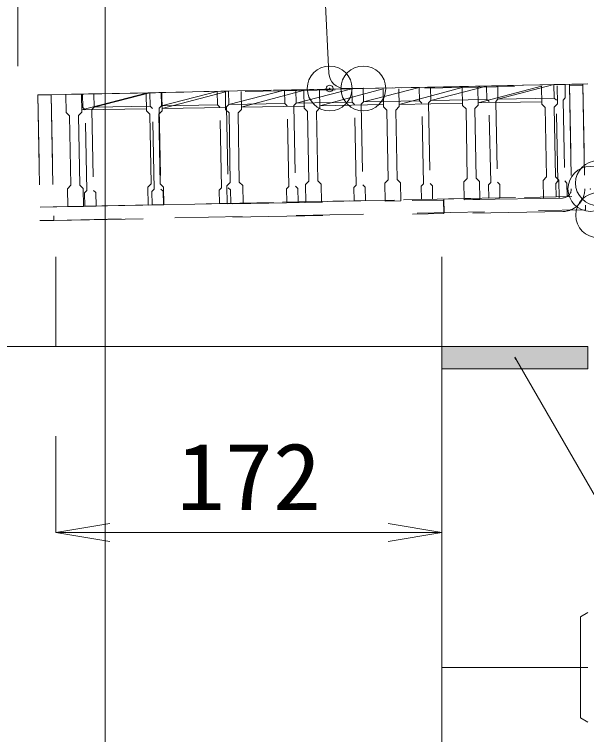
# Model space of a CAD drawing. Units: millimetres at full size; details may follow other scales. Extents: x 171976 to 209231, y 872007 to 885239.
# Drawn here: x 174285.8 to 174540.8, y 875709.3 to 876030.3 of the extents above; entities that cross this region are included whole.
import ezdxf
from ezdxf.enums import TextEntityAlignment as Align

# ---------------------------------------------------------------- set-up
doc = ezdxf.new("R2010")
doc.units = ezdxf.units.MM
doc.header["$LTSCALE"] = 40
doc.header["$PDMODE"] = 32
doc.header["$PDSIZE"] = 20
for name, pattern in [('USER1', [2, 1, -1]), ('USER2', [2, 1, -1]), ('USER3', [1.35, 0.75, -0.6])]:
    doc.linetypes.add(name, pattern=pattern)
for name, color, linetype, lineweight in [('グレーチング', 7, 'USER3', 5), ('ハッチング', 7, 'Continuous', 5), ('モルタル', 7, 'Continuous', 9), ('作業エリア', 11, 'Continuous', 13), ('受枠', 3, 'USER3', 9), ('寸法引出', 7, 'Continuous', 13), ('寸法線', 7, 'Continuous', 13), ('本体', 2, 'Continuous', 13), ('補助線', 8, 'Continuous', 5), ('ｸﾞﾚｰﾁﾝｸﾞ', 7, 'USER2', 9)]:
    doc.layers.add(name, color=color, linetype=linetype, lineweight=lineweight)
doc.styles.add('ＭＳ 明朝', font='')
doc.styles.get('ＭＳ 明朝').set_extended_font_data('MS Mincho')

# ---------------------------------------------------------------- blocks, each defined once
blk = doc.blocks.new('open_arrow')
at = {"color": 0, "linetype": 'Continuous', "lineweight": -2}
blk.add_lwpolyline([(7.5, 1.25), (0, 0), (7.5, -1.25)], dxfattribs=at)

msp = doc.modelspace()

# ---------------------------------------------------------------- hatches: boundary and pattern name
at = {"layer": 'モルタル'}
msp.add_hatch(color=256, dxfattribs=at).paths.add_polyline_path([(174541.32, 875872.29), (174541.32, 875882.29), (174476.32, 875882.29), (174476.32, 875872.29)])

# ---------------------------------------------------------------- linework, layer by layer
at = {"layer": 'グレーチング'}
for p, q in [((174316.24, 875994.78), (174531.2, 875999.08)), ((174501.32, 875992.48), (174526.2, 875998.98)), ((174351.35, 875989.48), (174376.23, 875995.98)), ((174381.35, 875990.08), (174406.22, 875996.58)), ((174411.34, 875990.68), (174436.22, 875997.18)), ((174441.34, 875991.28), (174466.21, 875997.78)), ((174471.33, 875991.88), (174496.21, 875998.38)), ((174321.36, 875988.88), (174346.24, 875995.38)), ((174471.33, 875991.88), (174496.33, 875992.38)), ((174501.32, 875992.48), (174526.32, 875992.98)), ((174321.36, 875988.88), (174346.36, 875989.38)), ((174351.35, 875989.48), (174376.35, 875989.98)), ((174381.35, 875990.08), (174406.34, 875990.58)), ((174411.34, 875990.68), (174436.34, 875991.18)), ((174441.34, 875991.28), (174466.33, 875991.78)), ((174317.24, 875944.79), (174532.2, 875949.09))]:
    msp.add_line(p, q, dxfattribs=at)
for points in [[(174526.2, 875998.98), (174531.2, 875999.08), (174531.32, 875993.08), (174530.34, 875992.06), (174531.06, 875956.07), (174532.08, 875955.09), (174532.2, 875949.09), (174527.2, 875948.99), (174527.08, 875954.99), (174528.06, 875956.01), (174527.34, 875992), (174526.32, 875992.98)], [(174376.23, 875995.98), (174381.23, 875996.08), (174381.35, 875990.08), (174380.37, 875989.06), (174381.09, 875953.07), (174382.11, 875952.09), (174382.23, 875946.09), (174377.23, 875945.99), (174377.11, 875951.99), (174378.09, 875953.01), (174377.37, 875989), (174376.35, 875989.98)], [(174406.22, 875996.58), (174411.22, 875996.68), (174411.34, 875990.68), (174410.36, 875989.66), (174411.08, 875953.67), (174412.1, 875952.69), (174412.22, 875946.69), (174407.22, 875946.59), (174407.1, 875952.59), (174408.08, 875953.61), (174407.36, 875989.6), (174406.34, 875990.58)], [(174436.22, 875997.18), (174441.22, 875997.28), (174441.34, 875991.28), (174440.36, 875990.26), (174441.08, 875954.27), (174442.1, 875953.29), (174442.22, 875947.29), (174437.22, 875947.19), (174437.1, 875953.19), (174438.08, 875954.21), (174437.36, 875990.2), (174436.34, 875991.18)], [(174466.21, 875997.78), (174471.21, 875997.88), (174471.33, 875991.88), (174470.35, 875990.86), (174471.07, 875954.87), (174472.09, 875953.89), (174472.21, 875947.89), (174467.21, 875947.79), (174467.09, 875953.79), (174468.07, 875954.81), (174467.35, 875990.8), (174466.33, 875991.78)], [(174496.21, 875998.38), (174501.2, 875998.48), (174501.32, 875992.48), (174500.34, 875991.46), (174501.06, 875955.47), (174502.08, 875954.49), (174502.2, 875948.49), (174497.21, 875948.39), (174497.09, 875954.39), (174498.07, 875955.41), (174497.35, 875991.4), (174496.33, 875992.38)], [(174316.24, 875994.78), (174321.24, 875994.88), (174321.36, 875988.88), (174320.38, 875987.87), (174321.1, 875951.87), (174322.12, 875950.89), (174322.24, 875944.89), (174317.24, 875944.79), (174317.12, 875950.79), (174318.1, 875951.81), (174317.38, 875987.81), (174316.36, 875988.78)], [(174346.24, 875995.38), (174351.23, 875995.48), (174351.35, 875989.48), (174350.37, 875988.46), (174351.09, 875952.47), (174352.11, 875951.49), (174352.23, 875945.49), (174347.24, 875945.39), (174347.12, 875951.39), (174348.1, 875952.41), (174347.38, 875988.4), (174346.36, 875989.38)]]:
    msp.add_lwpolyline(points, close=True, dxfattribs=at)
at = {"layer": 'ハッチング'}
for p in [(174545.89, 875955.11), (174542.49, 875952.52), (174545.98, 875940.81)]:
    msp.add_point(p, dxfattribs=at)
at = {"layer": 'モルタル'}
msp.add_lwpolyline([(174476.32, 875882.29), (174541.32, 875882.29), (174541.32, 875872.29), (174476.32, 875872.29)], close=True, dxfattribs=at)
at = {"layer": '作業エリア'}
for p in [(174426.32, 875997.29), (174441.32, 875997.29)]:
    msp.add_point(p, dxfattribs=at)
at = {"layer": '受枠'}
for p, q in [((174296.25, 875994.38), (174539.2, 875999.24)), ((174533.2, 875999.12), (174534.2, 875949.13)), ((174539.2, 875999.24), (174540.32, 875943.25)), ((174296.25, 875994.38), (174297.25, 875944.39)), ((174302.24, 875994.5), (174303.36, 875938.51)), ((174297.25, 875944.39), (174534.2, 875949.13)), ((174477.21, 875947.99), (174477.33, 875941.99)), ((174303.36, 875938.51), (174540.32, 875943.25))]:
    msp.add_line(p, q, dxfattribs=at)
at = {"layer": '寸法引出'}
msp.add_lwpolyline([(174508.82, 875877.47), (174590.62, 875735.77), (174782.22, 875735.77)], dxfattribs=at)
at = {"layer": '寸法線'}
for p, q in [((174304.32, 875842.28), (174304.32, 875799.35)), ((174476.32, 875832.28), (174476.32, 875799.35)), ((174304.32, 875799.35), (174476.32, 875799.35))]:
    msp.add_line(p, q, dxfattribs=at)
at = {"layer": '本体'}
for p, q in [((174425.98, 876003.94), (174417.74, 876168.78)), ((174541.32, 875999.29), (174441.32, 875997.29)), ((174441.32, 875997.29), (174432.98, 875997.29)), ((174111.32, 875882.29), (174541.32, 875882.29)), ((174476.32, 875872.29), (174541.32, 875872.29)), ((174476.32, 875872.29), (174476.32, 875642.81))]:
    msp.add_line(p, q, dxfattribs=at)
at = {"layer": '本体', "linetype": 'USER1'}
for p, q in [((174287.32, 876047.29), (174287.32, 875994.21)), ((174441.32, 875997.29), (174287.32, 875994.21)), ((174476.32, 875882.29), (174476.32, 875947.98)), ((174304.32, 875882.29), (174304.32, 875944.54))]:
    msp.add_line(p, q, dxfattribs=at)
at = {"layer": '本体', "lineweight": 9}
for p, q in [((174541.32, 875763.79), (174538.12, 875761.79)), ((174538.12, 875761.79), (174538.12, 875716.79)), ((174538.12, 875716.79), (174541.32, 875714.79))]:
    msp.add_line(p, q, dxfattribs=at)
at = {"layer": '本体'}
msp.add_arc((174432.98, 876004.29), 7, 182.8624, 270, dxfattribs=at)
at = {"layer": '補助線', "lineweight": 13}
for p, q in [((174326.32, 876197.29), (174326.32, 875322.29)), ((174476.32, 875739.29), (174541.32, 875739.29))]:
    msp.add_line(p, q, dxfattribs=at)
at = {"layer": '補助線', "lineweight": 9}
msp.add_circle((174426.32, 875997.28), 1.5, dxfattribs=at)
at = {"layer": 'ｸﾞﾚｰﾁﾝｸﾞ'}
for p, q in [((174308.74, 875994.61), (174527.71, 875998.42)), ((174351.66, 875988.36), (174379.83, 875995.85)), ((174379.83, 875995.85), (174379.97, 875987.85)), ((174386.83, 875995.97), (174386.97, 875987.97)), ((174386.95, 875988.97), (174415.13, 875996.46)), ((174414.83, 875996.46), (174414.97, 875988.46)), ((174421.83, 875996.58), (174421.97, 875988.58)), ((174421.95, 875989.58), (174450.12, 875997.07)), ((174450.12, 875997.07), (174450.26, 875989.07)), ((174457.12, 875997.19), (174457.26, 875989.19)), ((174457.24, 875990.19), (174485.42, 875997.68)), ((174485.42, 875997.68), (174485.56, 875989.68)), ((174492.42, 875997.8), (174492.56, 875989.81)), ((174492.54, 875990.81), (174520.71, 875998.3)), ((174520.71, 875998.3), (174520.85, 875990.3)), ((174527.71, 875998.42), (174527.85, 875990.42)), ((174533.21, 875998.51), (174539.21, 875998.62)), ((174533.21, 875998.51), (174534.01, 875952.52)), ((174539.21, 875998.62), (174540.01, 875952.62)), ((174539.21, 875998.62), (174540.01, 875952.62)), ((174302.24, 875994.5), (174296.25, 875994.4)), ((174296.25, 875994.4), (174297.22, 875938.4)), ((174302.24, 875994.5), (174303.22, 875938.51)), ((174308.74, 875994.61), (174308.88, 875986.61)), ((174315.74, 875994.73), (174315.88, 875986.74)), ((174315.86, 875987.74), (174344.54, 875995.23)), ((174344.54, 875995.23), (174344.68, 875987.24)), ((174351.54, 875995.36), (174351.68, 875987.36)), ((174386.95, 875988.97), (174415.25, 875989.46)), ((174450.24, 875990.07), (174421.95, 875989.58)), ((174455.79, 875987.67), (174457.26, 875989.19)), ((174485.54, 875990.68), (174457.24, 875990.19)), ((174487.08, 875988.21), (174485.56, 875989.68)), ((174491.08, 875988.28), (174492.56, 875989.81)), ((174520.83, 875991.3), (174492.54, 875990.81)), ((174522.38, 875988.82), (174520.85, 875990.3)), ((174526.38, 875988.89), (174527.85, 875990.42)), ((174310.41, 875985.14), (174308.88, 875986.61)), ((174314.41, 875985.21), (174315.88, 875986.74)), ((174315.86, 875987.74), (174344.66, 875988.24)), ((174346.2, 875985.76), (174344.68, 875987.24)), ((174350.2, 875985.83), (174351.68, 875987.36)), ((174351.66, 875988.36), (174379.95, 875988.85)), ((174381.5, 875986.38), (174379.97, 875987.85)), ((174382.04, 875955.38), (174381.5, 875986.38)), ((174385.5, 875986.44), (174386.97, 875987.97)), ((174386.04, 875955.45), (174385.5, 875986.44)), ((174416.49, 875986.98), (174414.97, 875988.46)), ((174417.03, 875955.99), (174416.49, 875986.98)), ((174420.49, 875987.05), (174421.97, 875988.58)), ((174421.03, 875956.06), (174420.49, 875987.05)), ((174451.79, 875987.6), (174450.26, 875989.07)), ((174452.33, 875956.6), (174451.79, 875987.6)), ((174456.33, 875956.67), (174455.79, 875987.67)), ((174487.62, 875957.21), (174487.08, 875988.21)), ((174491.62, 875957.28), (174491.08, 875988.28)), ((174522.92, 875957.83), (174522.38, 875988.82)), ((174526.91, 875957.9), (174526.38, 875988.89)), ((174310.95, 875954.14), (174310.41, 875985.14)), ((174314.95, 875954.21), (174314.41, 875985.21)), ((174346.74, 875954.77), (174346.2, 875985.76)), ((174350.74, 875954.84), (174350.2, 875985.83)), ((174487.62, 875957.21), (174486.15, 875955.69)), ((174491.62, 875957.28), (174493.15, 875955.81)), ((174522.92, 875957.83), (174521.44, 875956.3)), ((174526.91, 875957.9), (174528.44, 875956.42)), ((174310.95, 875954.14), (174309.47, 875952.62)), ((174314.95, 875954.21), (174316.47, 875952.74)), ((174346.74, 875954.77), (174345.27, 875953.24)), ((174350.74, 875954.84), (174352.27, 875953.36)), ((174382.04, 875955.38), (174380.56, 875953.85)), ((174380.56, 875953.85), (174380.7, 875945.86)), ((174386.04, 875955.45), (174387.56, 875953.98)), ((174387.56, 875953.98), (174387.7, 875945.98)), ((174417.03, 875955.99), (174415.56, 875954.46)), ((174415.56, 875954.46), (174415.7, 875946.46)), ((174421.03, 875956.06), (174422.56, 875954.58)), ((174422.56, 875954.58), (174422.7, 875946.58)), ((174452.33, 875956.6), (174450.85, 875955.08)), ((174450.85, 875955.08), (174450.99, 875947.08)), ((174456.33, 875956.67), (174457.85, 875955.2)), ((174457.85, 875955.2), (174457.99, 875947.2)), ((174486.15, 875955.69), (174486.29, 875947.69)), ((174493.15, 875955.81), (174493.28, 875947.81)), ((174521.44, 875956.3), (174521.58, 875948.3)), ((174528.44, 875956.42), (174528.58, 875948.42)), ((174309.47, 875952.62), (174309.61, 875944.62)), ((174316.47, 875952.74), (174316.61, 875944.74)), ((174345.27, 875953.24), (174345.41, 875945.24)), ((174352.27, 875953.36), (174352.41, 875945.36)), ((174303.11, 875944.51), (174477.09, 875947.53)), ((174530.08, 875948.45), (174477.09, 875947.53)), ((174477.09, 875947.53), (174477.19, 875941.53)), ((174493.28, 875947.81), (174486.29, 875947.69)), ((174528.58, 875948.42), (174521.58, 875948.3)), ((174309.61, 875944.62), (174316.61, 875944.74)), ((174345.41, 875945.24), (174352.41, 875945.36)), ((174380.7, 875945.86), (174387.7, 875945.98)), ((174422.7, 875946.58), (174415.7, 875946.46)), ((174457.99, 875947.2), (174450.99, 875947.08)), ((174303.22, 875938.51), (174477.19, 875941.53)), ((174530.18, 875942.45), (174477.19, 875941.53)), ((174303.22, 875938.51), (174297.22, 875938.4))]:
    msp.add_line(p, q, dxfattribs=at)
for radius, start, end in [(4, 270.9956, 0.9954), (10, 270.9955, 0.9953)]:
    msp.add_arc((174530.01, 875952.45), radius, start, end, dxfattribs=at)

# ---------------------------------------------------------------- block references
at = {"layer": '寸法引出', "xscale": 0.133, "yscale": 0.133, "rotation": 300}
msp.add_blockref('open_arrow', (174508.82, 875877.47), dxfattribs=at)
at = {"layer": '寸法線', "xscale": 3.2, "yscale": 3.2}
msp.add_blockref('open_arrow', (174304.32, 875799.35), dxfattribs=at)
at = {"layer": '寸法線', "xscale": 3.2, "yscale": 3.2, "rotation": 180}
msp.add_blockref('open_arrow', (174476.32, 875799.35), dxfattribs=at)

# ---------------------------------------------------------------- texts
at = {"layer": '寸法線', "style": 'ＭＳ 明朝', "width": 1.05}
msp.add_text('172', height=30.02, dxfattribs=at).set_placement((174390.32, 875824.35), align=Align.MIDDLE_CENTER)

doc.saveas('drawing.dxf')
